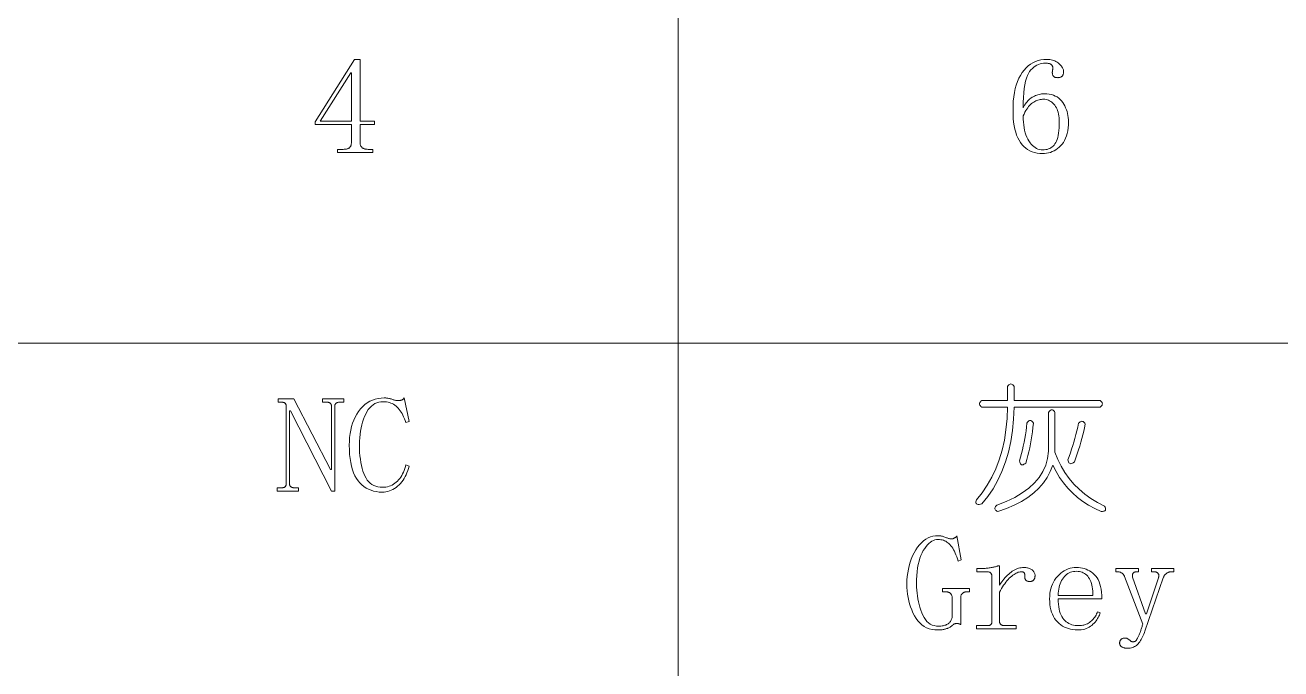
# Model space of a CAD drawing. Extents: x 1 to 297, y 1 to 210.
# Drawn here: x 241.8 to 261.79, y 35.1 to 45.35 of the extents above; entities that cross this region are included whole.
import ezdxf

# ---------------------------------------------------------------- set-up
doc = ezdxf.new("R2010")
doc.units = 0

msp = doc.modelspace()

# ---------------------------------------------------------------- linework, layer by layer
at = {"color": 7, "lineweight": 13}
for p, q in [((252.196, 61.841), (252.196, 29.51)), ((220.3, 40.287), (295.449, 40.287))]:
    msp.add_line(p, q, dxfattribs=at)
for points in [[(247.131, 43.487), (247.131, 43.475), (247.132, 43.464), (247.134, 43.454), (247.136, 43.444), (247.139, 43.435), (247.143, 43.427), (247.147, 43.42), (247.153, 43.413), (247.158, 43.407), (247.165, 43.401), (247.172, 43.396), (247.18, 43.392), (247.188, 43.388), (247.196, 43.385), (247.206, 43.382), (247.215, 43.38), (247.226, 43.378), (247.236, 43.376), (247.247, 43.376), (247.259, 43.375), (247.336, 43.375), (247.336, 43.324), (246.771, 43.324), (246.771, 43.375), (246.865, 43.375), (246.878, 43.376), (246.891, 43.376), (246.903, 43.378), (246.914, 43.38), (246.924, 43.382), (246.933, 43.385), (246.942, 43.388), (246.95, 43.392), (246.957, 43.396), (246.963, 43.401), (246.969, 43.407), (246.974, 43.413), (246.979, 43.42), (246.983, 43.427), (246.986, 43.435), (246.989, 43.444), (246.991, 43.454), (246.992, 43.464), (246.993, 43.475), (246.993, 43.487), (246.993, 43.77), (246.419, 43.77), (246.419, 43.813), (247.045, 44.807), (247.131, 44.807), (247.131, 43.821), (247.362, 43.821), (247.362, 43.77), (247.131, 43.77)], [(258.021, 44.258), (258.061, 44.257), (258.098, 44.253), (258.134, 44.246), (258.167, 44.236), (258.197, 44.224), (258.226, 44.209), (258.252, 44.191), (258.276, 44.171), (258.297, 44.147), (258.316, 44.121), (258.333, 44.093), (258.349, 44.065), (258.362, 44.036), (258.374, 44.006), (258.384, 43.975), (258.392, 43.944), (258.398, 43.912), (258.403, 43.88), (258.405, 43.847), (258.406, 43.813), (258.405, 43.763), (258.401, 43.715), (258.395, 43.67), (258.387, 43.628), (258.375, 43.589), (258.362, 43.552), (258.345, 43.518), (258.327, 43.486), (258.306, 43.457), (258.282, 43.431), (258.257, 43.408), (258.231, 43.386), (258.204, 43.368), (258.177, 43.352), (258.148, 43.338), (258.119, 43.327), (258.089, 43.318), (258.059, 43.312), (258.027, 43.308), (257.995, 43.307), (257.95, 43.309), (257.907, 43.314), (257.866, 43.323), (257.828, 43.335), (257.791, 43.351), (257.757, 43.37), (257.726, 43.393), (257.696, 43.419), (257.669, 43.449), (257.644, 43.483), (257.621, 43.519), (257.6, 43.559), (257.582, 43.602), (257.567, 43.649), (257.554, 43.698), (257.543, 43.751), (257.534, 43.806), (257.528, 43.865), (257.525, 43.927), (257.524, 43.993), (257.525, 44.07), (257.529, 44.143), (257.537, 44.213), (257.547, 44.279), (257.56, 44.341), (257.576, 44.399), (257.595, 44.454), (257.617, 44.506), (257.642, 44.553), (257.669, 44.597), (257.699, 44.637), (257.732, 44.672), (257.766, 44.704), (257.802, 44.731), (257.841, 44.754), (257.881, 44.773), (257.924, 44.788), (257.968, 44.798), (258.015, 44.805), (258.064, 44.807), (258.087, 44.806), (258.11, 44.804), (258.131, 44.801), (258.152, 44.796), (258.172, 44.79), (258.191, 44.782), (258.208, 44.773), (258.225, 44.763), (258.241, 44.751), (258.256, 44.738), (258.27, 44.725), (258.283, 44.712), (258.294, 44.699), (258.303, 44.686), (258.311, 44.674), (258.318, 44.662), (258.323, 44.651), (258.326, 44.64), (258.329, 44.629), (258.329, 44.618), (258.329, 44.608), (258.328, 44.599), (258.327, 44.59), (258.326, 44.581), (258.324, 44.573), (258.322, 44.566), (258.319, 44.559), (258.316, 44.552), (258.312, 44.547), (258.308, 44.541), (258.303, 44.536), (258.298, 44.532), (258.292, 44.528), (258.286, 44.525), (258.279, 44.522), (258.271, 44.52), (258.263, 44.518), (258.254, 44.516), (258.245, 44.516), (258.235, 44.515), (258.227, 44.516), (258.219, 44.516), (258.211, 44.517), (258.204, 44.519), (258.197, 44.521), (258.191, 44.523), (258.185, 44.526), (258.18, 44.529), (258.175, 44.533), (258.171, 44.537), (258.167, 44.541), (258.163, 44.546), (258.16, 44.552), (258.157, 44.557), (258.155, 44.564), (258.153, 44.57), (258.151, 44.577), (258.15, 44.585), (258.149, 44.593), (258.149, 44.601), (258.149, 44.605), (258.149, 44.608), (258.15, 44.611), (258.15, 44.615), (258.15, 44.618), (258.151, 44.622), (258.151, 44.625), (258.152, 44.629), (258.153, 44.632), (258.154, 44.635), (258.154, 44.639), (258.155, 44.642), (258.156, 44.646), (258.156, 44.649), (258.157, 44.653), (258.157, 44.656), (258.157, 44.659), (258.158, 44.663), (258.158, 44.666), (258.158, 44.67), (258.158, 44.676), (258.157, 44.683), (258.156, 44.689), (258.154, 44.695), (258.151, 44.701), (258.149, 44.706), (258.145, 44.711), (258.141, 44.716), (258.137, 44.721), (258.132, 44.725), (258.127, 44.73), (258.12, 44.733), (258.113, 44.736), (258.105, 44.739), (258.096, 44.742), (258.086, 44.743), (258.075, 44.745), (258.064, 44.746), (258.051, 44.747), (258.038, 44.747), (258.009, 44.746), (257.981, 44.742), (257.954, 44.735), (257.928, 44.726), (257.903, 44.714), (257.878, 44.699), (257.855, 44.682), (257.832, 44.662), (257.81, 44.639), (257.789, 44.614), (257.77, 44.584), (257.752, 44.548), (257.737, 44.506), (257.723, 44.458), (257.712, 44.403), (257.703, 44.342), (257.696, 44.275), (257.691, 44.201), (257.687, 44.121), (257.686, 44.035), (257.697, 44.057), (257.709, 44.078), (257.721, 44.097), (257.734, 44.116), (257.747, 44.133), (257.762, 44.149), (257.777, 44.164), (257.793, 44.178), (257.81, 44.191), (257.828, 44.203), (257.846, 44.213), (257.864, 44.223), (257.883, 44.231), (257.902, 44.238), (257.921, 44.244), (257.94, 44.249), (257.96, 44.253), (257.98, 44.256), (258, 44.258)], [(246.985, 44.593), (246.496, 43.821), (246.993, 43.821), (246.993, 44.593)], [(257.686, 43.907), (257.687, 43.857), (257.69, 43.809), (257.694, 43.763), (257.701, 43.72), (257.709, 43.679), (257.719, 43.64), (257.73, 43.604), (257.744, 43.57), (257.759, 43.538), (257.776, 43.508), (257.795, 43.481), (257.814, 43.457), (257.834, 43.436), (257.855, 43.418), (257.876, 43.402), (257.898, 43.39), (257.921, 43.38), (257.945, 43.373), (257.97, 43.368), (257.995, 43.367), (258.02, 43.368), (258.044, 43.371), (258.067, 43.375), (258.088, 43.382), (258.109, 43.39), (258.128, 43.401), (258.146, 43.413), (258.162, 43.427), (258.178, 43.443), (258.192, 43.461), (258.205, 43.482), (258.217, 43.505), (258.227, 43.532), (258.236, 43.563), (258.244, 43.596), (258.25, 43.633), (258.255, 43.673), (258.258, 43.716), (258.26, 43.763), (258.261, 43.813), (258.26, 43.846), (258.258, 43.878), (258.254, 43.909), (258.249, 43.937), (258.242, 43.965), (258.234, 43.991), (258.225, 44.015), (258.214, 44.038), (258.202, 44.059), (258.188, 44.078), (258.173, 44.096), (258.157, 44.112), (258.141, 44.126), (258.125, 44.139), (258.107, 44.149), (258.09, 44.158), (258.071, 44.164), (258.052, 44.169), (258.032, 44.172), (258.012, 44.173), (257.993, 44.172), (257.975, 44.17), (257.957, 44.168), (257.939, 44.164), (257.921, 44.159), (257.904, 44.153), (257.886, 44.145), (257.869, 44.137), (257.853, 44.127), (257.836, 44.117), (257.82, 44.105), (257.804, 44.091), (257.789, 44.075), (257.773, 44.057), (257.758, 44.037), (257.743, 44.015), (257.729, 43.991), (257.714, 43.965), (257.7, 43.937)], [(257.438, 39.598), (257.448, 39.614), (257.458, 39.626), (257.469, 39.634), (257.479, 39.639), (257.489, 39.641), (257.5, 39.639), (257.51, 39.634), (257.52, 39.626), (257.53, 39.614), (257.541, 39.598), (257.541, 39.375), (258.912, 39.375), (258.924, 39.365), (258.934, 39.355), (258.941, 39.345), (258.945, 39.334), (258.946, 39.324), (258.945, 39.314), (258.941, 39.303), (258.934, 39.293), (258.924, 39.283), (258.912, 39.273), (257.541, 39.273), (257.532, 39.081), (257.515, 38.898), (257.487, 38.723), (257.45, 38.557), (257.404, 38.398), (257.347, 38.248), (257.281, 38.106), (257.206, 37.972), (257.121, 37.847), (257.026, 37.73), (257.004, 37.724), (256.985, 37.722), (256.968, 37.722), (256.955, 37.724), (256.945, 37.73), (256.938, 37.738), (256.934, 37.749), (256.933, 37.763), (256.935, 37.779), (256.941, 37.798), (257.032, 37.909), (257.114, 38.027), (257.187, 38.154), (257.251, 38.289), (257.305, 38.433), (257.35, 38.584), (257.386, 38.744), (257.412, 38.912), (257.43, 39.088), (257.438, 39.273), (257.026, 39.273), (257.014, 39.283), (257.004, 39.293), (256.998, 39.303), (256.993, 39.314), (256.992, 39.324), (256.993, 39.334), (256.998, 39.345), (257.004, 39.355), (257.014, 39.365), (257.026, 39.375), (257.438, 39.375)], [(246.659, 38.278), (246.676, 38.278), (246.676, 39.281), (246.676, 39.288), (246.676, 39.294), (246.675, 39.3), (246.674, 39.306), (246.672, 39.311), (246.67, 39.316), (246.668, 39.321), (246.665, 39.325), (246.662, 39.329), (246.659, 39.333), (246.656, 39.336), (246.651, 39.339), (246.647, 39.341), (246.641, 39.344), (246.636, 39.345), (246.629, 39.347), (246.623, 39.348), (246.615, 39.349), (246.608, 39.35), (246.599, 39.35), (246.531, 39.35), (246.531, 39.401), (246.873, 39.401), (246.873, 39.35), (246.805, 39.35), (246.798, 39.35), (246.792, 39.349), (246.786, 39.348), (246.78, 39.347), (246.774, 39.345), (246.768, 39.344), (246.763, 39.341), (246.758, 39.339), (246.754, 39.336), (246.749, 39.333), (246.745, 39.329), (246.741, 39.325), (246.738, 39.321), (246.735, 39.316), (246.733, 39.311), (246.731, 39.306), (246.73, 39.3), (246.729, 39.294), (246.728, 39.288), (246.728, 39.281), (246.728, 37.935), (246.676, 37.935), (246.025, 39.213), (246.008, 39.213), (246.008, 38.055), (246.008, 38.049), (246.009, 38.042), (246.01, 38.036), (246.011, 38.031), (246.013, 38.025), (246.015, 38.021), (246.018, 38.016), (246.021, 38.012), (246.025, 38.008), (246.029, 38.004), (246.034, 38.001), (246.038, 37.998), (246.043, 37.995), (246.048, 37.993), (246.054, 37.991), (246.06, 37.99), (246.066, 37.988), (246.072, 37.988), (246.078, 37.987), (246.085, 37.987), (246.153, 37.987), (246.153, 37.935), (245.811, 37.935), (245.811, 37.987), (245.879, 37.987), (245.888, 37.987), (245.895, 37.988), (245.903, 37.988), (245.909, 37.99), (245.916, 37.991), (245.921, 37.993), (245.927, 37.995), (245.931, 37.998), (245.936, 38.001), (245.939, 38.004), (245.942, 38.008), (245.945, 38.012), (245.948, 38.016), (245.95, 38.021), (245.952, 38.025), (245.954, 38.031), (245.955, 38.036), (245.956, 38.042), (245.956, 38.049), (245.956, 38.055), (245.956, 39.281), (245.956, 39.288), (245.956, 39.294), (245.955, 39.3), (245.954, 39.306), (245.952, 39.311), (245.95, 39.316), (245.948, 39.321), (245.945, 39.325), (245.942, 39.329), (245.939, 39.333), (245.936, 39.336), (245.931, 39.339), (245.927, 39.341), (245.921, 39.344), (245.916, 39.345), (245.909, 39.347), (245.903, 39.348), (245.895, 39.349), (245.888, 39.35), (245.879, 39.35), (245.828, 39.35), (245.828, 39.401), (246.076, 39.401)], [(247.482, 37.918), (247.435, 37.92), (247.39, 37.926), (247.347, 37.935), (247.306, 37.947), (247.267, 37.963), (247.23, 37.983), (247.194, 38.007), (247.161, 38.034), (247.13, 38.064), (247.101, 38.098), (247.074, 38.136), (247.05, 38.179), (247.029, 38.225), (247.01, 38.275), (246.995, 38.33), (246.982, 38.388), (246.972, 38.451), (246.965, 38.518), (246.961, 38.589), (246.959, 38.664), (246.961, 38.728), (246.965, 38.79), (246.973, 38.849), (246.983, 38.907), (246.997, 38.962), (247.013, 39.015), (247.033, 39.065), (247.055, 39.114), (247.081, 39.16), (247.109, 39.204), (247.14, 39.245), (247.173, 39.281), (247.209, 39.313), (247.246, 39.341), (247.286, 39.365), (247.328, 39.384), (247.372, 39.399), (247.418, 39.41), (247.466, 39.416), (247.516, 39.418), (247.528, 39.418), (247.54, 39.417), (247.552, 39.416), (247.564, 39.415), (247.576, 39.413), (247.588, 39.411), (247.6, 39.408), (247.612, 39.405), (247.624, 39.401), (247.636, 39.397), (247.648, 39.393), (247.66, 39.389), (247.671, 39.386), (247.682, 39.383), (247.692, 39.381), (247.702, 39.379), (247.712, 39.377), (247.721, 39.376), (247.73, 39.376), (247.739, 39.375), (247.746, 39.376), (247.752, 39.376), (247.759, 39.376), (247.765, 39.377), (247.77, 39.378), (247.776, 39.379), (247.781, 39.38), (247.786, 39.381), (247.79, 39.382), (247.795, 39.384), (247.799, 39.386), (247.803, 39.388), (247.807, 39.391), (247.811, 39.394), (247.815, 39.397), (247.819, 39.4), (247.823, 39.404), (247.826, 39.409), (247.83, 39.413), (247.833, 39.418), (247.911, 39.041), (247.859, 39.024), (247.849, 39.056), (247.837, 39.086), (247.825, 39.115), (247.813, 39.142), (247.799, 39.168), (247.785, 39.192), (247.77, 39.214), (247.755, 39.235), (247.739, 39.255), (247.722, 39.273), (247.704, 39.289), (247.686, 39.303), (247.666, 39.316), (247.645, 39.327), (247.623, 39.337), (247.601, 39.345), (247.577, 39.351), (247.552, 39.355), (247.526, 39.357), (247.499, 39.358), (247.464, 39.356), (247.43, 39.35), (247.399, 39.341), (247.368, 39.327), (247.34, 39.309), (247.313, 39.287), (247.287, 39.262), (247.263, 39.232), (247.241, 39.199), (247.221, 39.161), (247.202, 39.121), (247.185, 39.079), (247.17, 39.034), (247.158, 38.988), (247.147, 38.94), (247.138, 38.891), (247.131, 38.839), (247.126, 38.785), (247.123, 38.73), (247.122, 38.673), (247.123, 38.611), (247.125, 38.551), (247.13, 38.495), (247.136, 38.441), (247.143, 38.39), (247.153, 38.341), (247.164, 38.296), (247.177, 38.253), (247.191, 38.213), (247.208, 38.175), (247.226, 38.141), (247.247, 38.111), (247.269, 38.084), (247.294, 38.06), (247.321, 38.04), (247.351, 38.024), (247.382, 38.012), (247.416, 38.003), (247.452, 37.997), (247.491, 37.995), (247.518, 37.996), (247.544, 37.999), (247.569, 38.004), (247.594, 38.011), (247.618, 38.02), (247.641, 38.031), (247.664, 38.044), (247.685, 38.059), (247.706, 38.075), (247.726, 38.094), (247.745, 38.114), (247.763, 38.136), (247.78, 38.159), (247.795, 38.183), (247.809, 38.209), (247.821, 38.235), (247.833, 38.264), (247.843, 38.293), (247.852, 38.324), (247.859, 38.355), (247.911, 38.33), (247.901, 38.294), (247.891, 38.26), (247.878, 38.228), (247.865, 38.196), (247.85, 38.166), (247.833, 38.137), (247.815, 38.109), (247.795, 38.083), (247.774, 38.058), (247.752, 38.034), (247.729, 38.012), (247.704, 37.992), (247.679, 37.975), (247.653, 37.96), (247.627, 37.947), (247.599, 37.937), (247.571, 37.929), (247.542, 37.923), (247.513, 37.919)], [(258.192, 39.187), (258.192, 38.553), (258.237, 38.439), (258.289, 38.332), (258.35, 38.231), (258.417, 38.136), (258.492, 38.047), (258.575, 37.964), (258.665, 37.888), (258.763, 37.818), (258.868, 37.753), (258.981, 37.695), (258.989, 37.679), (258.995, 37.665), (258.998, 37.652), (258.997, 37.641), (258.994, 37.631), (258.987, 37.623), (258.977, 37.617), (258.964, 37.613), (258.948, 37.611), (258.929, 37.61), (258.826, 37.657), (258.728, 37.711), (258.637, 37.77), (258.551, 37.835), (258.471, 37.905), (258.396, 37.982), (258.328, 38.065), (258.266, 38.153), (258.209, 38.247), (258.158, 38.347), (258.118, 38.247), (258.068, 38.153), (258.007, 38.065), (257.936, 37.982), (257.854, 37.905), (257.761, 37.835), (257.657, 37.77), (257.543, 37.711), (257.419, 37.657), (257.284, 37.61), (257.268, 37.617), (257.255, 37.625), (257.246, 37.633), (257.24, 37.643), (257.236, 37.653), (257.236, 37.663), (257.239, 37.675), (257.245, 37.687), (257.254, 37.699), (257.266, 37.713), (257.417, 37.771), (257.552, 37.835), (257.672, 37.905), (257.777, 37.981), (257.866, 38.064), (257.941, 38.153), (258.001, 38.248), (258.045, 38.349), (258.075, 38.456), (258.089, 38.57), (258.089, 39.187), (258.1, 39.202), (258.11, 39.214), (258.12, 39.223), (258.13, 39.228), (258.141, 39.23), (258.151, 39.228), (258.161, 39.223), (258.172, 39.214), (258.182, 39.202)], [(257.746, 39.015), (257.757, 39.031), (257.767, 39.043), (257.777, 39.051), (257.788, 39.057), (257.798, 39.058), (257.808, 39.057), (257.818, 39.051), (257.829, 39.043), (257.839, 39.031), (257.849, 39.015), (257.842, 38.947), (257.833, 38.88), (257.824, 38.814), (257.814, 38.749), (257.802, 38.685), (257.79, 38.623), (257.776, 38.561), (257.762, 38.5), (257.746, 38.44), (257.729, 38.381), (257.713, 38.369), (257.698, 38.361), (257.684, 38.355), (257.672, 38.354), (257.661, 38.355), (257.651, 38.361), (257.643, 38.369), (257.636, 38.381), (257.631, 38.397), (257.626, 38.415), (257.643, 38.474), (257.659, 38.533), (257.673, 38.592), (257.687, 38.651), (257.699, 38.711), (257.711, 38.771), (257.721, 38.832), (257.731, 38.893), (257.739, 38.954)], [(258.569, 39.015), (258.583, 39.028), (258.595, 39.037), (258.607, 39.043), (258.619, 39.046), (258.629, 39.045), (258.639, 39.042), (258.648, 39.036), (258.657, 39.026), (258.665, 39.014), (258.672, 38.998), (258.661, 38.943), (258.649, 38.887), (258.635, 38.829), (258.62, 38.771), (258.604, 38.711), (258.586, 38.651), (258.567, 38.589), (258.546, 38.527), (258.524, 38.463), (258.501, 38.398), (258.484, 38.386), (258.469, 38.378), (258.455, 38.373), (258.443, 38.371), (258.432, 38.373), (258.423, 38.378), (258.414, 38.386), (258.407, 38.398), (258.402, 38.414), (258.398, 38.433), (258.418, 38.488), (258.438, 38.544), (258.456, 38.6), (258.475, 38.658), (258.492, 38.715), (258.509, 38.774), (258.525, 38.833), (258.54, 38.893), (258.555, 38.954)], [(256.332, 37.164), (256.307, 37.162), (256.282, 37.157), (256.257, 37.148), (256.233, 37.136), (256.209, 37.12), (256.186, 37.101), (256.163, 37.078), (256.14, 37.052), (256.118, 37.022), (256.096, 36.988), (256.076, 36.951), (256.058, 36.911), (256.042, 36.866), (256.028, 36.818), (256.016, 36.767), (256.006, 36.711), (255.999, 36.652), (255.994, 36.589), (255.99, 36.523), (255.989, 36.453), (255.99, 36.405), (255.993, 36.358), (255.997, 36.311), (256.002, 36.265), (256.01, 36.219), (256.019, 36.174), (256.029, 36.129), (256.041, 36.085), (256.055, 36.041), (256.071, 35.998), (256.088, 35.958), (256.108, 35.921), (256.129, 35.889), (256.153, 35.861), (256.179, 35.838), (256.207, 35.818), (256.237, 35.803), (256.27, 35.793), (256.304, 35.786), (256.341, 35.784), (256.359, 35.784), (256.377, 35.786), (256.394, 35.788), (256.41, 35.79), (256.425, 35.794), (256.44, 35.798), (256.454, 35.803), (256.467, 35.809), (256.479, 35.815), (256.491, 35.823), (256.501, 35.831), (256.511, 35.84), (256.52, 35.849), (256.528, 35.86), (256.535, 35.871), (256.541, 35.883), (256.546, 35.896), (256.55, 35.909), (256.553, 35.923), (256.555, 35.938), (256.555, 36.23), (256.555, 36.24), (256.554, 36.249), (256.553, 36.258), (256.551, 36.267), (256.549, 36.275), (256.546, 36.282), (256.542, 36.289), (256.539, 36.296), (256.534, 36.301), (256.529, 36.307), (256.524, 36.312), (256.518, 36.316), (256.512, 36.32), (256.505, 36.323), (256.497, 36.326), (256.489, 36.328), (256.481, 36.33), (256.472, 36.332), (256.462, 36.332), (256.452, 36.333), (256.401, 36.333), (256.401, 36.384), (256.829, 36.384), (256.829, 36.333), (256.786, 36.333), (256.778, 36.332), (256.77, 36.332), (256.762, 36.33), (256.755, 36.328), (256.748, 36.326), (256.741, 36.323), (256.735, 36.32), (256.729, 36.316), (256.723, 36.312), (256.718, 36.307), (256.713, 36.302), (256.709, 36.296), (256.705, 36.29), (256.701, 36.284), (256.699, 36.277), (256.696, 36.27), (256.694, 36.262), (256.693, 36.255), (256.692, 36.247), (256.692, 36.238), (256.692, 35.81), (256.689, 35.811), (256.685, 35.813), (256.682, 35.815), (256.679, 35.816), (256.676, 35.817), (256.673, 35.818), (256.67, 35.82), (256.667, 35.821), (256.665, 35.822), (256.662, 35.823), (256.66, 35.823), (256.657, 35.824), (256.654, 35.825), (256.651, 35.825), (256.648, 35.826), (256.645, 35.826), (256.642, 35.827), (256.639, 35.827), (256.635, 35.827), (256.632, 35.827), (256.629, 35.827), (256.625, 35.827), (256.622, 35.827), (256.618, 35.826), (256.615, 35.826), (256.612, 35.825), (256.608, 35.825), (256.605, 35.824), (256.601, 35.823), (256.598, 35.823), (256.594, 35.822), (256.591, 35.82), (256.588, 35.819), (256.584, 35.817), (256.581, 35.815), (256.577, 35.813), (256.574, 35.81), (256.57, 35.808), (256.567, 35.804), (256.564, 35.801), (256.553, 35.793), (256.543, 35.785), (256.532, 35.778), (256.522, 35.771), (256.511, 35.765), (256.5, 35.759), (256.489, 35.754), (256.479, 35.749), (256.467, 35.745), (256.456, 35.741), (256.445, 35.738), (256.434, 35.735), (256.422, 35.732), (256.41, 35.73), (256.397, 35.728), (256.385, 35.727), (256.372, 35.726), (256.359, 35.725), (256.346, 35.724), (256.332, 35.724), (256.282, 35.726), (256.235, 35.733), (256.19, 35.744), (256.148, 35.76), (256.109, 35.781), (256.073, 35.806), (256.039, 35.835), (256.008, 35.869), (255.98, 35.908), (255.955, 35.951), (255.932, 35.997), (255.912, 36.044), (255.894, 36.092), (255.878, 36.14), (255.865, 36.19), (255.854, 36.241), (255.846, 36.292), (255.84, 36.345), (255.836, 36.398), (255.835, 36.453), (255.836, 36.515), (255.841, 36.576), (255.848, 36.635), (255.858, 36.692), (255.87, 36.747), (255.886, 36.801), (255.904, 36.853), (255.925, 36.902), (255.95, 36.951), (255.976, 36.997), (256.005, 37.04), (256.036, 37.079), (256.068, 37.113), (256.101, 37.142), (256.136, 37.167), (256.172, 37.188), (256.21, 37.204), (256.249, 37.215), (256.29, 37.222), (256.332, 37.224), (256.343, 37.224), (256.353, 37.223), (256.365, 37.222), (256.376, 37.22), (256.388, 37.218), (256.4, 37.215), (256.413, 37.211), (256.425, 37.208), (256.439, 37.203), (256.452, 37.198), (256.465, 37.193), (256.477, 37.189), (256.489, 37.185), (256.499, 37.182), (256.508, 37.179), (256.516, 37.177), (256.523, 37.175), (256.529, 37.174), (256.534, 37.173), (256.538, 37.173), (256.543, 37.173), (256.548, 37.173), (256.553, 37.174), (256.558, 37.175), (256.564, 37.176), (256.569, 37.177), (256.574, 37.179), (256.579, 37.181), (256.584, 37.183), (256.589, 37.185), (256.594, 37.188), (256.599, 37.191), (256.604, 37.194), (256.608, 37.198), (256.613, 37.202), (256.617, 37.206), (256.621, 37.21), (256.625, 37.214), (256.629, 37.219), (256.632, 37.224), (256.701, 36.838), (256.649, 36.821), (256.639, 36.856), (256.628, 36.889), (256.616, 36.92), (256.604, 36.949), (256.591, 36.977), (256.578, 37.002), (256.565, 37.025), (256.551, 37.046), (256.536, 37.065), (256.521, 37.083), (256.505, 37.098), (256.488, 37.112), (256.471, 37.124), (256.453, 37.135), (256.435, 37.144), (256.416, 37.151), (256.396, 37.157), (256.375, 37.161), (256.354, 37.163)], [(257.309, 36.435), (257.327, 36.462), (257.344, 36.488), (257.362, 36.512), (257.38, 36.535), (257.398, 36.557), (257.417, 36.577), (257.436, 36.596), (257.455, 36.614), (257.474, 36.63), (257.494, 36.645), (257.513, 36.659), (257.533, 36.672), (257.553, 36.683), (257.573, 36.692), (257.593, 36.7), (257.613, 36.707), (257.634, 36.712), (257.654, 36.715), (257.674, 36.718), (257.695, 36.718), (257.712, 36.718), (257.728, 36.717), (257.743, 36.715), (257.757, 36.712), (257.771, 36.709), (257.784, 36.704), (257.796, 36.699), (257.807, 36.694), (257.818, 36.687), (257.828, 36.68), (257.837, 36.672), (257.845, 36.664), (257.852, 36.655), (257.858, 36.647), (257.863, 36.638), (257.867, 36.629), (257.871, 36.619), (257.873, 36.61), (257.875, 36.6), (257.875, 36.59), (257.875, 36.581), (257.874, 36.573), (257.873, 36.566), (257.872, 36.558), (257.87, 36.551), (257.867, 36.544), (257.864, 36.538), (257.861, 36.532), (257.858, 36.526), (257.854, 36.521), (257.849, 36.516), (257.844, 36.512), (257.839, 36.508), (257.833, 36.505), (257.827, 36.502), (257.82, 36.5), (257.813, 36.498), (257.806, 36.496), (257.798, 36.496), (257.789, 36.495), (257.781, 36.496), (257.773, 36.496), (257.765, 36.498), (257.758, 36.5), (257.752, 36.502), (257.746, 36.505), (257.74, 36.508), (257.734, 36.512), (257.729, 36.516), (257.725, 36.521), (257.721, 36.526), (257.718, 36.532), (257.715, 36.538), (257.713, 36.544), (257.711, 36.551), (257.71, 36.558), (257.71, 36.566), (257.71, 36.573), (257.711, 36.581), (257.712, 36.59), (257.712, 36.595), (257.712, 36.6), (257.711, 36.604), (257.711, 36.609), (257.71, 36.613), (257.709, 36.618), (257.708, 36.622), (257.707, 36.625), (257.705, 36.629), (257.704, 36.633), (257.702, 36.636), (257.699, 36.639), (257.695, 36.641), (257.691, 36.644), (257.686, 36.645), (257.681, 36.647), (257.675, 36.648), (257.668, 36.649), (257.66, 36.65), (257.652, 36.65), (257.638, 36.649), (257.624, 36.646), (257.608, 36.642), (257.592, 36.636), (257.576, 36.628), (257.559, 36.619), (257.541, 36.608), (257.523, 36.595), (257.504, 36.58), (257.485, 36.564), (257.465, 36.546), (257.446, 36.527), (257.428, 36.506), (257.41, 36.484), (257.392, 36.461), (257.374, 36.436), (257.357, 36.41), (257.341, 36.383), (257.325, 36.354), (257.309, 36.324), (257.309, 35.861), (257.309, 35.854), (257.31, 35.848), (257.311, 35.842), (257.313, 35.836), (257.315, 35.831), (257.317, 35.826), (257.32, 35.822), (257.323, 35.817), (257.327, 35.813), (257.331, 35.81), (257.335, 35.806), (257.34, 35.804), (257.345, 35.801), (257.35, 35.799), (257.355, 35.797), (257.361, 35.795), (257.367, 35.794), (257.373, 35.793), (257.38, 35.793), (257.386, 35.793), (257.575, 35.793), (257.575, 35.741), (256.941, 35.741), (256.941, 35.793), (257.112, 35.793), (257.12, 35.793), (257.128, 35.793), (257.136, 35.794), (257.142, 35.795), (257.149, 35.797), (257.154, 35.799), (257.16, 35.801), (257.164, 35.804), (257.168, 35.806), (257.172, 35.81), (257.175, 35.813), (257.178, 35.817), (257.181, 35.822), (257.183, 35.826), (257.185, 35.831), (257.187, 35.836), (257.188, 35.842), (257.189, 35.848), (257.189, 35.854), (257.189, 35.861), (257.189, 36.573), (257.189, 36.579), (257.189, 36.586), (257.188, 36.592), (257.187, 36.598), (257.185, 36.604), (257.183, 36.609), (257.181, 36.614), (257.178, 36.619), (257.175, 36.624), (257.172, 36.628), (257.168, 36.632), (257.164, 36.636), (257.16, 36.639), (257.154, 36.642), (257.149, 36.644), (257.142, 36.646), (257.136, 36.648), (257.128, 36.649), (257.12, 36.65), (257.112, 36.65), (256.949, 36.65), (256.949, 36.701), (257.018, 36.701), (257.03, 36.701), (257.043, 36.702), (257.056, 36.702), (257.069, 36.703), (257.083, 36.704), (257.098, 36.706), (257.112, 36.707), (257.128, 36.709), (257.143, 36.712), (257.159, 36.714), (257.175, 36.717), (257.19, 36.719), (257.205, 36.722), (257.218, 36.725), (257.231, 36.728), (257.243, 36.731), (257.254, 36.734), (257.265, 36.737), (257.275, 36.741), (257.284, 36.744), (257.309, 36.744)], [(258.244, 36.221), (258.244, 36.176), (258.247, 36.134), (258.252, 36.094), (258.258, 36.057), (258.266, 36.023), (258.276, 35.991), (258.288, 35.962), (258.301, 35.936), (258.316, 35.912), (258.334, 35.891), (258.352, 35.872), (258.372, 35.856), (258.393, 35.841), (258.414, 35.828), (258.437, 35.817), (258.462, 35.808), (258.487, 35.801), (258.513, 35.797), (258.541, 35.794), (258.569, 35.793), (258.591, 35.793), (258.612, 35.795), (258.633, 35.798), (258.653, 35.803), (258.672, 35.809), (258.691, 35.816), (258.708, 35.824), (258.726, 35.834), (258.742, 35.845), (258.758, 35.857), (258.773, 35.87), (258.787, 35.884), (258.8, 35.898), (258.813, 35.913), (258.824, 35.929), (258.835, 35.945), (258.845, 35.962), (258.854, 35.979), (258.862, 35.997), (258.869, 36.015), (258.912, 35.998), (258.906, 35.98), (258.899, 35.961), (258.891, 35.942), (258.881, 35.924), (258.87, 35.905), (258.858, 35.887), (258.845, 35.868), (258.83, 35.85), (258.814, 35.832), (258.796, 35.814), (258.778, 35.797), (258.758, 35.782), (258.737, 35.768), (258.714, 35.756), (258.69, 35.747), (258.665, 35.738), (258.639, 35.732), (258.611, 35.728), (258.582, 35.725), (258.552, 35.724), (258.513, 35.725), (258.476, 35.729), (258.44, 35.736), (258.406, 35.745), (258.373, 35.756), (258.342, 35.77), (258.312, 35.787), (258.283, 35.806), (258.256, 35.828), (258.231, 35.853), (258.207, 35.879), (258.186, 35.908), (258.167, 35.94), (258.151, 35.973), (258.137, 36.009), (258.126, 36.047), (258.118, 36.087), (258.111, 36.13), (258.108, 36.174), (258.106, 36.221), (258.108, 36.263), (258.111, 36.304), (258.118, 36.343), (258.126, 36.381), (258.137, 36.417), (258.151, 36.452), (258.167, 36.485), (258.186, 36.517), (258.207, 36.548), (258.231, 36.577), (258.256, 36.604), (258.283, 36.628), (258.31, 36.649), (258.339, 36.667), (258.369, 36.683), (258.4, 36.696), (258.432, 36.706), (258.465, 36.713), (258.5, 36.717), (258.535, 36.718), (258.567, 36.717), (258.598, 36.714), (258.629, 36.708), (258.658, 36.7), (258.687, 36.69), (258.715, 36.678), (258.742, 36.664), (258.768, 36.647), (258.793, 36.628), (258.818, 36.607), (258.841, 36.583), (258.861, 36.556), (258.879, 36.525), (258.895, 36.492), (258.908, 36.455), (258.919, 36.415), (258.927, 36.371), (258.933, 36.324), (258.937, 36.274), (258.938, 36.221)], [(258.792, 36.273), (258.793, 36.309), (258.792, 36.344), (258.79, 36.378), (258.786, 36.409), (258.78, 36.439), (258.773, 36.466), (258.764, 36.493), (258.754, 36.517), (258.742, 36.539), (258.728, 36.56), (258.713, 36.578), (258.697, 36.595), (258.68, 36.61), (258.662, 36.623), (258.643, 36.634), (258.623, 36.643), (258.603, 36.649), (258.581, 36.654), (258.559, 36.657), (258.535, 36.658), (258.51, 36.657), (258.485, 36.654), (258.462, 36.649), (258.44, 36.642), (258.418, 36.633), (258.398, 36.621), (258.378, 36.608), (258.359, 36.592), (258.342, 36.575), (258.325, 36.555), (258.31, 36.534), (258.296, 36.511), (258.283, 36.487), (258.273, 36.461), (258.264, 36.433), (258.257, 36.404), (258.251, 36.374), (258.247, 36.342), (258.244, 36.308), (258.244, 36.273)], [(259.632, 35.981), (259.649, 35.981), (259.838, 36.555), (259.841, 36.564), (259.843, 36.572), (259.845, 36.58), (259.845, 36.587), (259.845, 36.594), (259.845, 36.601), (259.843, 36.607), (259.841, 36.613), (259.837, 36.619), (259.834, 36.624), (259.829, 36.629), (259.824, 36.633), (259.82, 36.637), (259.814, 36.64), (259.809, 36.643), (259.803, 36.646), (259.797, 36.647), (259.791, 36.649), (259.785, 36.649), (259.778, 36.65), (259.726, 36.65), (259.726, 36.701), (260.086, 36.701), (260.086, 36.65), (260.035, 36.65), (260.028, 36.649), (260.021, 36.649), (260.014, 36.647), (260.008, 36.646), (260.001, 36.643), (259.994, 36.64), (259.987, 36.637), (259.98, 36.633), (259.973, 36.629), (259.966, 36.624), (259.96, 36.619), (259.953, 36.613), (259.947, 36.607), (259.942, 36.601), (259.936, 36.594), (259.931, 36.587), (259.927, 36.58), (259.923, 36.572), (259.919, 36.564), (259.915, 36.555), (259.624, 35.707), (259.615, 35.682), (259.606, 35.658), (259.596, 35.635), (259.586, 35.613), (259.575, 35.592), (259.564, 35.573), (259.553, 35.554), (259.541, 35.537), (259.529, 35.521), (259.516, 35.505), (259.503, 35.492), (259.489, 35.479), (259.474, 35.468), (259.459, 35.459), (259.442, 35.451), (259.425, 35.444), (259.408, 35.439), (259.389, 35.436), (259.369, 35.433), (259.349, 35.433), (259.338, 35.433), (259.326, 35.433), (259.316, 35.435), (259.305, 35.436), (259.296, 35.438), (259.287, 35.44), (259.278, 35.443), (259.27, 35.446), (259.262, 35.45), (259.255, 35.454), (259.248, 35.459), (259.243, 35.463), (259.237, 35.469), (259.233, 35.475), (259.229, 35.481), (259.226, 35.487), (259.224, 35.495), (259.222, 35.502), (259.221, 35.51), (259.221, 35.518), (259.221, 35.523), (259.222, 35.529), (259.223, 35.534), (259.224, 35.539), (259.226, 35.544), (259.228, 35.549), (259.231, 35.554), (259.234, 35.559), (259.238, 35.565), (259.242, 35.57), (259.247, 35.575), (259.252, 35.579), (259.257, 35.583), (259.263, 35.586), (259.269, 35.589), (259.276, 35.591), (259.283, 35.593), (259.29, 35.594), (259.298, 35.595), (259.306, 35.595), (259.313, 35.595), (259.32, 35.594), (259.327, 35.593), (259.334, 35.591), (259.341, 35.588), (259.348, 35.585), (259.354, 35.581), (259.361, 35.576), (259.368, 35.571), (259.375, 35.565), (259.382, 35.56), (259.388, 35.555), (259.394, 35.55), (259.4, 35.546), (259.405, 35.543), (259.41, 35.54), (259.415, 35.538), (259.419, 35.537), (259.423, 35.536), (259.426, 35.535), (259.431, 35.536), (259.436, 35.536), (259.441, 35.536), (259.446, 35.537), (259.45, 35.538), (259.454, 35.539), (259.458, 35.54), (259.462, 35.541), (259.466, 35.542), (259.469, 35.544), (259.473, 35.546), (259.476, 35.548), (259.479, 35.551), (259.482, 35.554), (259.484, 35.557), (259.487, 35.56), (259.489, 35.564), (259.491, 35.569), (259.493, 35.573), (259.495, 35.578), (259.5, 35.587), (259.505, 35.596), (259.51, 35.606), (259.516, 35.616), (259.521, 35.627), (259.526, 35.637), (259.531, 35.649), (259.536, 35.661), (259.541, 35.673), (259.546, 35.685), (259.551, 35.698), (259.556, 35.711), (259.561, 35.724), (259.566, 35.738), (259.57, 35.751), (259.574, 35.764), (259.578, 35.778), (259.582, 35.791), (259.586, 35.805), (259.589, 35.818), (259.298, 36.573), (259.296, 36.579), (259.294, 36.586), (259.291, 36.592), (259.288, 36.598), (259.284, 36.604), (259.28, 36.609), (259.275, 36.614), (259.27, 36.619), (259.265, 36.624), (259.259, 36.628), (259.253, 36.632), (259.247, 36.636), (259.241, 36.639), (259.235, 36.642), (259.228, 36.644), (259.222, 36.646), (259.215, 36.648), (259.209, 36.649), (259.202, 36.65), (259.195, 36.65), (259.161, 36.65), (259.161, 36.701), (259.521, 36.701), (259.521, 36.65), (259.486, 36.65), (259.48, 36.65), (259.473, 36.649), (259.467, 36.648), (259.462, 36.646), (259.456, 36.644), (259.451, 36.642), (259.447, 36.639), (259.443, 36.636), (259.439, 36.632), (259.435, 36.628), (259.432, 36.624), (259.429, 36.619), (259.427, 36.614), (259.425, 36.608), (259.424, 36.602), (259.424, 36.595), (259.424, 36.588), (259.424, 36.58), (259.425, 36.572), (259.426, 36.564)]]:
    msp.add_lwpolyline(points, close=True, dxfattribs=at)

doc.saveas('drawing.dxf')
